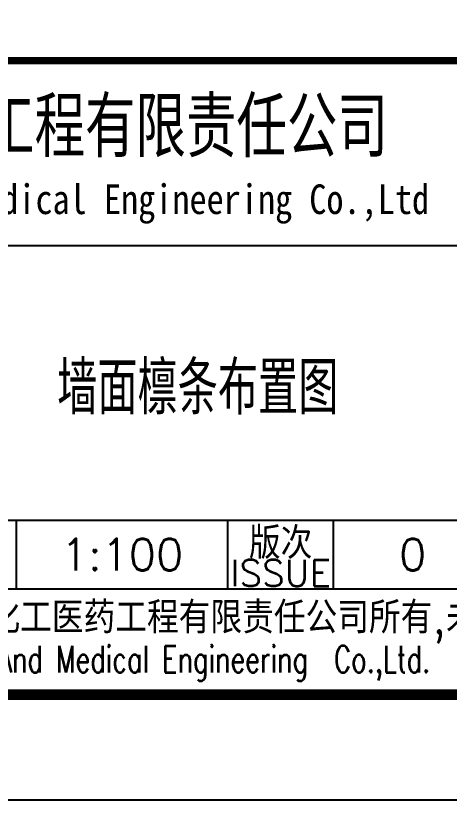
# Model space of a CAD drawing. Header units: millimetres. Extents: x 865974 to 875117, y 41124 to 44891.
# Drawn here: x 869530 to 869571, y 41123.6 to 41197.9 of the extents above; entities that cross this region are included whole.
import ezdxf
from ezdxf.enums import TextEntityAlignment as Align

# ---------------------------------------------------------------- set-up
doc = ezdxf.new("R2010")
doc.units = ezdxf.units.MM
doc.header["$LTSCALE"] = 1000
doc.header["$MEASUREMENT"] = 0
doc.layers.add('PUB_TEXT', color=7, linetype='Continuous')
doc.styles.add('ECEC_TQ', font='txt_l.shx', dxfattribs={"bigfont": 'hztxt_l.shx'})
doc.styles.add('ECEC_TQ_S', font='')
doc.styles.add('TS', font='tssdeng.shx', dxfattribs={"width": 0.8, "height": 2.5, "bigfont": 'tssdchn.shx'})
doc.styles.get('ECEC_TQ_S').set_extended_font_data('SimSun')

msp = doc.modelspace()

# ---------------------------------------------------------------- linework, layer by layer
for p, q in [((869465.031, 41176.104), (869575.031, 41176.104)), ((869520.031, 41150.104), (869645.031, 41150.104)), ((869530.031, 41143.604), (869530.031, 41150.104)), ((869550.031, 41143.604), (869550.031, 41150.104)), ((869560.031, 41143.604), (869560.031, 41150.104)), ((869465.031, 41143.604), (869645.031, 41143.604)), ((869465.031, 41133.604), (869645.031, 41133.604)), ((869655.031, 41123.604), (868814.031, 41123.604))]:
    msp.add_line(p, q)
at = {"color": 0, "const_width": 1}
msp.add_lwpolyline([(869645.031, 41133.604), (868839.031, 41133.604), (868839.031, 41707.604), (869645.031, 41707.604)], close=True, dxfattribs=at)
at = {"const_width": 0.7}
msp.add_lwpolyline([(869645.031, 41193.604), (869465.031, 41193.604)], dxfattribs=at)

# ---------------------------------------------------------------- texts
for s, height, style, width, p in [('安徽华东化工医药工程有限责任公司', 5, 'ECEC_TQ_S', 0.7, (869526.98, 41187.604)), ('Anhui Huadong Chemical & Medical Engineering Co.,Ltd', 2.8, 'ECEC_TQ_S', 0.85, (869526.98, 41180.104)), ('The proprietary right of this document belongs to Anhui Huadong Chemical And Medical Engineering  Co.,Ltd.  and any replication or transfer to the 3rd. side is forbidden without its permission. ', 2.5, 'ECEC_TQ', 0.72, (869555.031, 41136.604))]:
    msp.add_text(s, height=height, dxfattribs=dict(style=style, width=width)).set_placement(p, align=Align.MIDDLE)
at = {"style": 'ECEC_TQ'}
for s, height, p in [('版次', 3, (869555.031, 41148.104)), ('ISSUE', 2.5, (869555.031, 41145.104)), ('本文件专有权属安徽华东化工医药工程有限责任公司所有,未经许可不得复制或转让给第三方', 3, (869555.031, 41140.604))]:
    msp.add_text(s, height=height, dxfattribs=at).set_placement(p, align=Align.MIDDLE)
for tag, text, p in [('1:100', '1:100', (869540.031, 41146.854)), ('0', '0', (869567.531, 41146.854))]:
    msp.add_attdef(tag, text=text, height=3, dxfattribs=at).set_placement(p, align=Align.MIDDLE)
at = {"layer": 'PUB_TEXT', "style": 'TS', "width": 0.8}
msp.add_text('墙面檩条布置图', height=5, dxfattribs=at).set_placement((869547.197, 41162.887), align=Align.MIDDLE)

doc.saveas('drawing.dxf')
